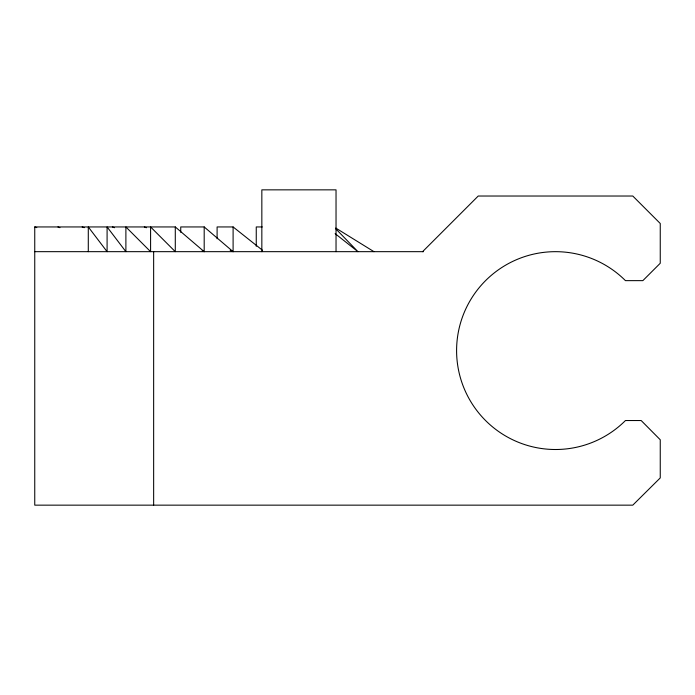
<?xml version="1.0" encoding="UTF-8"?>
<svg xmlns="http://www.w3.org/2000/svg" width="695" height="695" viewBox="0 0 695 695"><rect width="100%" height="100%" fill="white"/><g stroke="black" fill="none" stroke-linecap="round" stroke-linejoin="round"><path stroke-width="1.04" d="M422.586 251.668L478.23 196.025L632.789 196.025L660.25 223.486L660.25 263.249L642.849 280.641L625.457 280.641A98.925 98.925 0 0 0 485.562 280.641A98.925 98.925 0 0 0 485.562 420.536A98.925 98.925 0 0 0 625.457 420.536L641.172 420.536L660.25 439.77L660.25 477.917L632.789 505.152L34.75 505.152L34.75 226.944L175.288 226.944L204.191 251.668L204.191 226.944L180.735 226.944L180.735 232.321M262.571 250.33L233.103 226.944L217.101 226.944L217.101 238.767M262.258 226.944L256.255 226.944L256.255 246.291M34.75 251.668L423.533 251.668M34.75 226.944L36.792 227.639M82.175 226.944L84.217 227.682M57.928 226.944L59.952 227.682M112.477 226.944L114.466 227.725M144.369 226.944L146.367 227.769M202.202 250.843L204.191 251.668M230.193 250.296L233.103 251.668L233.103 226.944M335.789 228.064L373.953 251.668M335.129 233.624L357.951 251.668L335.468 228.49M204.191 226.944L233.103 251.668M336.033 251.668L336.033 189.848L261.841 189.848L261.841 251.668M175.288 226.944L175.288 251.668L150.589 226.944L150.589 251.668L125.891 226.944L125.891 251.668L107.091 226.944L107.091 251.668L88.291 226.944L88.291 251.668M153.647 251.668L153.647 505.152"/></g></svg>
